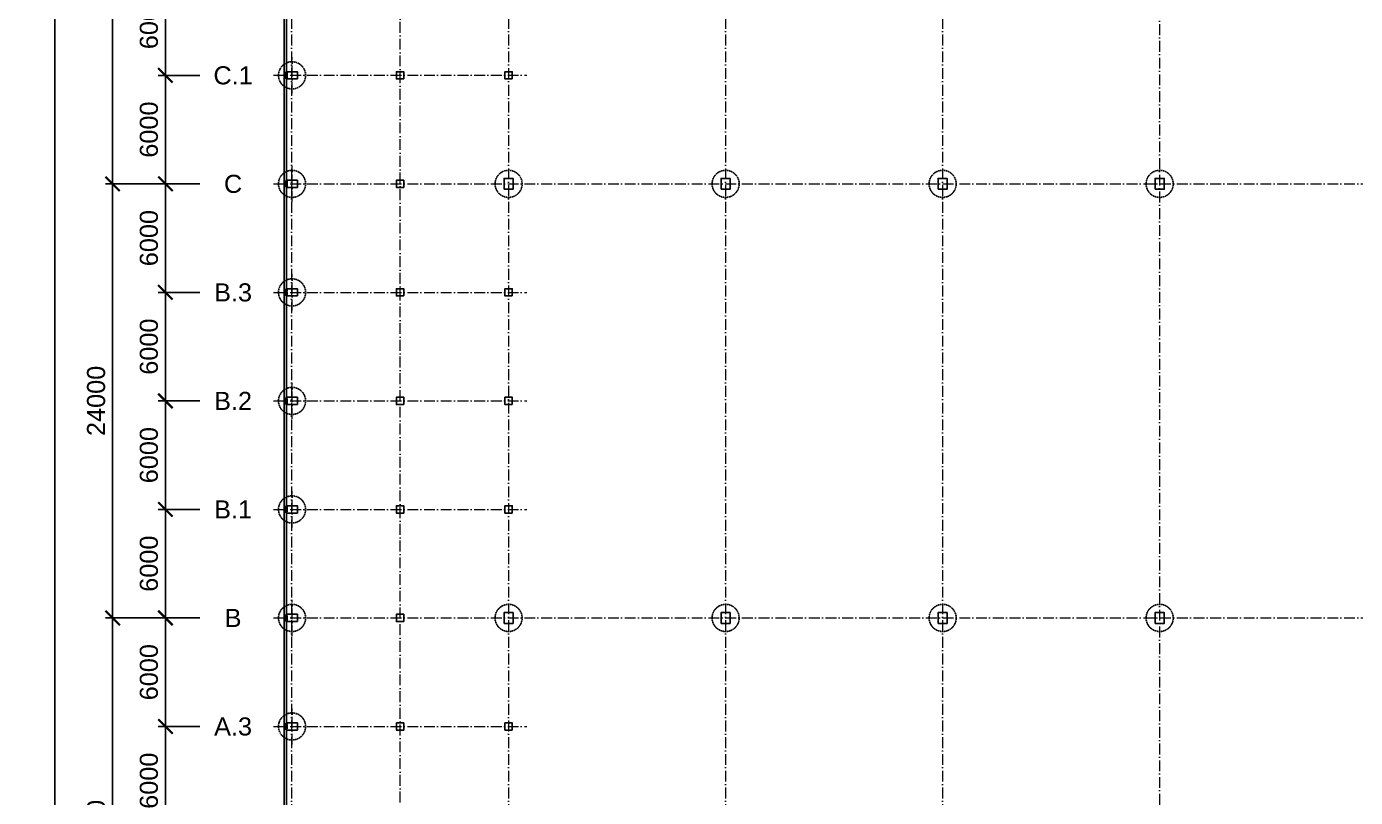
# Model space of a CAD drawing. Header units: millimetres. Extents: x 325046 to 1268204, y 1875583 to 2761998.
# Drawn here: x 691424 to 764904, y 2239326 to 2281945 of the extents above; entities that cross this region are included whole.
import ezdxf
from ezdxf.enums import TextEntityAlignment as Align

# ---------------------------------------------------------------- set-up
doc = ezdxf.new("R2010")
doc.units = ezdxf.units.MM
doc.header["$LTSCALE"] = 100
doc.header["$PDMODE"] = 65
for name, pattern in [('ACAD_ISO10W100', [18.5, 12, -3, 0.5, -3]), ('DASHDOT', [1, 0.5, -0.25, 0, -0.25]), ('DASHED', [0.75, 0.5, -0.25])]:
    doc.linetypes.add(name, pattern=pattern)
for name, color, linetype in [('005', 9, 'Continuous'), ('025', 1, 'Continuous'), ('035', 7, 'Continuous'), ('070', 6, 'Continuous'), ('KOTY', 2, 'Continuous'), ('Kóty osové', 5, 'Continuous')]:
    doc.layers.add(name, color=color, linetype=linetype)
doc.layers.add('Objekty - osy', color=5, linetype='ACAD_ISO10W100', lineweight=20)
doc.layers.add('Popis OS', color=7, linetype='Continuous', true_color=0xbd0a5d)
doc.layers.add('Příprava na dock', color=7, linetype='Continuous', true_color=0x616161)
doc.styles.add('ARIL-TENKÝ', font='arial.ttf')
doc.dimstyles.new('400', dxfattribs={"dimscale": 400, "dimtxt": 2.5, "dimasz": 2, "dimexe": 1, "dimexo": 12, "dimgap": 1, "dimtad": 1, "dimdec": 0, "dimzin": 0, "dimdsep": 46, "dimtxsty": 'ARIL-TENKÝ', "dimblk": 'ARCHTICK', "dimcen": 4, "dimdle": 1, "dimclrd": 256, "dimclre": 256, "dimclrt": 7, "dimadec": 0, "dimazin": 0, "dimtfac": 1, "dimtdec": 0, "dimtix": 1, "dimtofl": 0, "dimtmove": 0, "dimatfit": 0, "dimldrblk": 'OBLIQUE', "dimfxl": 1, "dimtolj": 1, "dimtzin": 0, "dimlwd": -1, "dimlwe": -1, "dimarcsym": 0})

# ---------------------------------------------------------------- blocks, each defined once
blk = doc.blocks.new('H1 PU')
at = {"layer": 'Příprava na dock', "linetype": 'DASHED', "ltscale": 1.5}
blk.add_circle((1537736, -4876565), 750, dxfattribs=at)
blk = doc.blocks.new('_ARCHTICK')
at = {"color": 0, "linetype": 'ByBlock', "const_width": 0.15}
blk.add_lwpolyline([(-0.5, -0.5), (0.5, 0.5)], dxfattribs=at)
blk = doc.blocks.new('*D1352')
at = {"layer": 'Defpoints', "color": 0, "transparency": 16777216}
for p in [(705804, 2285249), (699102, 2279249), (705804, 2279249)]:
    blk.add_point(p, dxfattribs=at)
at = {"layer": 'Kóty osové', "transparency": 16777216}
for p, q in [((701004, 2285249), (698702, 2285249)), ((699102, 2285649), (699102, 2278849)), ((701004, 2279249), (698702, 2279249))]:
    blk.add_line(p, q, dxfattribs=at)
at = {"layer": 'Kóty osové', "transparency": 16777216, "xscale": 800, "yscale": 800, "zscale": 800}
for p, rotation in [((699102, 2285249), 90), ((699102, 2279249), 270)]:
    blk.add_blockref('_ARCHTICK', p, dxfattribs=dict(at, rotation=rotation))
at = {"layer": 'Kóty osové', "color": 7, "transparency": 16777216, "insert": (698191, 2282249), "char_height": 1000, "attachment_point": 5, "rotation": 90, "style": 'ARIL-TENKÝ'}
blk.add_mtext('\\A1;6000', dxfattribs=at)
blk = doc.blocks.new('_Oblique')
at = {"color": 0, "lineweight": -2}
blk.add_line((-0.5, -0.5), (0.5, 0.5), dxfattribs=at)
blk = doc.blocks.new('*D1353')
at = {"layer": 'Defpoints', "color": 0, "transparency": 16777216}
for p in [(705804, 2279249), (699102, 2273249), (705804, 2273249)]:
    blk.add_point(p, dxfattribs=at)
at = {"layer": 'Kóty osové', "transparency": 16777216}
for p, q in [((699102, 2279649), (699102, 2272849)), ((701004, 2279249), (698702, 2279249)), ((701004, 2273249), (698702, 2273249))]:
    blk.add_line(p, q, dxfattribs=at)
at = {"layer": 'Kóty osové', "transparency": 16777216, "xscale": 800, "yscale": 800, "zscale": 800}
for p, rotation in [((699102, 2279249), 90), ((699102, 2273249), 270)]:
    blk.add_blockref('_ARCHTICK', p, dxfattribs=dict(at, rotation=rotation))
at = {"layer": 'Kóty osové', "color": 7, "transparency": 16777216, "insert": (698191, 2276249), "char_height": 1000, "attachment_point": 5, "rotation": 90, "style": 'ARIL-TENKÝ'}
blk.add_mtext('\\A1;6000', dxfattribs=at)
blk = doc.blocks.new('*D1354')
at = {"layer": 'Defpoints', "color": 0, "transparency": 16777216}
for p in [(705804, 2273249), (699102, 2267249), (705804, 2267249)]:
    blk.add_point(p, dxfattribs=at)
at = {"layer": 'Kóty osové', "transparency": 16777216}
for p, q in [((699102, 2273649), (699102, 2266849)), ((701004, 2273249), (698702, 2273249)), ((701004, 2267249), (698702, 2267249))]:
    blk.add_line(p, q, dxfattribs=at)
at = {"layer": 'Kóty osové', "transparency": 16777216, "xscale": 800, "yscale": 800, "zscale": 800}
for p, rotation in [((699102, 2273249), 90), ((699102, 2267249), 270)]:
    blk.add_blockref('_ARCHTICK', p, dxfattribs=dict(at, rotation=rotation))
at = {"layer": 'Kóty osové', "color": 7, "transparency": 16777216, "insert": (698191, 2270249), "char_height": 1000, "attachment_point": 5, "rotation": 90, "style": 'ARIL-TENKÝ'}
blk.add_mtext('\\A1;6000', dxfattribs=at)
blk = doc.blocks.new('*D1355')
at = {"layer": 'Defpoints', "color": 0, "transparency": 16777216}
for p in [(705804, 2267249), (699102, 2261249), (705804, 2261249)]:
    blk.add_point(p, dxfattribs=at)
at = {"layer": 'Kóty osové', "transparency": 16777216}
for p, q in [((699102, 2267649), (699102, 2260849)), ((701004, 2267249), (698702, 2267249)), ((701004, 2261249), (698702, 2261249))]:
    blk.add_line(p, q, dxfattribs=at)
at = {"layer": 'Kóty osové', "transparency": 16777216, "xscale": 800, "yscale": 800, "zscale": 800}
for p, rotation in [((699102, 2267249), 90), ((699102, 2261249), 270)]:
    blk.add_blockref('_ARCHTICK', p, dxfattribs=dict(at, rotation=rotation))
at = {"layer": 'Kóty osové', "color": 7, "transparency": 16777216, "insert": (698191, 2264249), "char_height": 1000, "attachment_point": 5, "rotation": 90, "style": 'ARIL-TENKÝ'}
blk.add_mtext('\\A1;6000', dxfattribs=at)
blk = doc.blocks.new('*D1356')
at = {"layer": 'Defpoints', "color": 0, "transparency": 16777216}
for p in [(705804, 2261249), (699102, 2255249), (705804, 2255249)]:
    blk.add_point(p, dxfattribs=at)
at = {"layer": 'Kóty osové', "transparency": 16777216}
for p, q in [((701004, 2261249), (698702, 2261249)), ((699102, 2261649), (699102, 2254849)), ((701004, 2255249), (698702, 2255249))]:
    blk.add_line(p, q, dxfattribs=at)
at = {"layer": 'Kóty osové', "transparency": 16777216, "xscale": 800, "yscale": 800, "zscale": 800}
for p, rotation in [((699102, 2261249), 90), ((699102, 2255249), 270)]:
    blk.add_blockref('_ARCHTICK', p, dxfattribs=dict(at, rotation=rotation))
at = {"layer": 'Kóty osové', "color": 7, "transparency": 16777216, "insert": (698191, 2258249), "char_height": 1000, "attachment_point": 5, "rotation": 90, "style": 'ARIL-TENKÝ'}
blk.add_mtext('\\A1;6000', dxfattribs=at)
blk = doc.blocks.new('*D1357')
at = {"layer": 'Defpoints', "color": 0, "transparency": 16777216}
for p in [(705804, 2255249), (699102, 2249249), (705804, 2249249)]:
    blk.add_point(p, dxfattribs=at)
at = {"layer": 'Kóty osové', "transparency": 16777216}
for p, q in [((701004, 2255249), (698702, 2255249)), ((699102, 2255649), (699102, 2248849)), ((701004, 2249249), (698702, 2249249))]:
    blk.add_line(p, q, dxfattribs=at)
at = {"layer": 'Kóty osové', "transparency": 16777216, "xscale": 800, "yscale": 800, "zscale": 800}
for p, rotation in [((699102, 2255249), 90), ((699102, 2249249), 270)]:
    blk.add_blockref('_ARCHTICK', p, dxfattribs=dict(at, rotation=rotation))
at = {"layer": 'Kóty osové', "color": 7, "transparency": 16777216, "insert": (698191, 2252249), "char_height": 1000, "attachment_point": 5, "rotation": 90, "style": 'ARIL-TENKÝ'}
blk.add_mtext('\\A1;6000', dxfattribs=at)
blk = doc.blocks.new('*D1361')
at = {"layer": 'Defpoints', "color": 0, "transparency": 16777216}
for p in [(705684, 2297249), (696183, 2273249), (705684, 2273249)]:
    blk.add_point(p, dxfattribs=at)
at = {"layer": 'Kóty osové', "transparency": 16777216}
for p, q in [((700884, 2297249), (695783, 2297249)), ((696183, 2297649), (696183, 2272849)), ((700884, 2273249), (695783, 2273249))]:
    blk.add_line(p, q, dxfattribs=at)
at = {"layer": 'Kóty osové', "transparency": 16777216, "xscale": 800, "yscale": 800, "zscale": 800}
for p, rotation in [((696183, 2297249), 90), ((696183, 2273249), 270)]:
    blk.add_blockref('_ARCHTICK', p, dxfattribs=dict(at, rotation=rotation))
at = {"layer": 'Kóty osové', "color": 7, "transparency": 16777216, "insert": (695272, 2285249), "char_height": 1000, "attachment_point": 5, "rotation": 90, "style": 'ARIL-TENKÝ'}
blk.add_mtext('\\A1;24000', dxfattribs=at)
blk = doc.blocks.new('*D1362')
at = {"layer": 'Defpoints', "color": 0, "transparency": 16777216}
for p in [(705684, 2273249), (696183, 2249249), (705804, 2249249)]:
    blk.add_point(p, dxfattribs=at)
at = {"layer": 'Kóty osové', "transparency": 16777216}
for p, q in [((696183, 2273649), (696183, 2248849)), ((700884, 2273249), (695783, 2273249)), ((701004, 2249249), (695783, 2249249))]:
    blk.add_line(p, q, dxfattribs=at)
at = {"layer": 'Kóty osové', "transparency": 16777216, "xscale": 800, "yscale": 800, "zscale": 800}
for p, rotation in [((696183, 2273249), 90), ((696183, 2249249), 270)]:
    blk.add_blockref('_ARCHTICK', p, dxfattribs=dict(at, rotation=rotation))
at = {"layer": 'Kóty osové', "color": 7, "transparency": 16777216, "insert": (695272, 2261249), "char_height": 1000, "attachment_point": 5, "rotation": 90, "style": 'ARIL-TENKÝ'}
blk.add_mtext('\\A1;24000', dxfattribs=at)
blk = doc.blocks.new('*D1363')
at = {"layer": 'Defpoints', "color": 0, "transparency": 16777216}
for p in [(705804, 2249249), (696183, 2225249), (705684, 2225249)]:
    blk.add_point(p, dxfattribs=at)
at = {"layer": 'Kóty osové', "transparency": 16777216}
for p, q in [((701004, 2249249), (695783, 2249249)), ((696183, 2249649), (696183, 2224849)), ((700884, 2225249), (695783, 2225249))]:
    blk.add_line(p, q, dxfattribs=at)
at = {"layer": 'Kóty osové', "transparency": 16777216, "xscale": 800, "yscale": 800, "zscale": 800}
for p, rotation in [((696183, 2249249), 90), ((696183, 2225249), 270)]:
    blk.add_blockref('_ARCHTICK', p, dxfattribs=dict(at, rotation=rotation))
at = {"layer": 'Kóty osové', "color": 7, "transparency": 16777216, "insert": (695272, 2237249), "char_height": 1000, "attachment_point": 5, "rotation": 90, "style": 'ARIL-TENKÝ'}
blk.add_mtext('\\A1;24000', dxfattribs=at)
blk = doc.blocks.new('*D1466')
at = {"layer": 'Defpoints', "color": 0, "transparency": 16777216}
for p in [(705804, 2249249), (699102, 2243249), (705804, 2243249)]:
    blk.add_point(p, dxfattribs=at)
at = {"layer": 'Kóty osové', "transparency": 16777216}
for p, q in [((701004, 2249249), (698702, 2249249)), ((699102, 2249649), (699102, 2242849)), ((701004, 2243249), (698702, 2243249))]:
    blk.add_line(p, q, dxfattribs=at)
at = {"layer": 'Kóty osové', "transparency": 16777216, "xscale": 800, "yscale": 800, "zscale": 800}
for p, rotation in [((699102, 2249249), 90), ((699102, 2243249), 270)]:
    blk.add_blockref('_ARCHTICK', p, dxfattribs=dict(at, rotation=rotation))
at = {"layer": 'Kóty osové', "color": 7, "transparency": 16777216, "insert": (698191, 2246249), "char_height": 1000, "attachment_point": 5, "rotation": 90, "style": 'ARIL-TENKÝ'}
blk.add_mtext('\\A1;6000', dxfattribs=at)
blk = doc.blocks.new('*D1470')
at = {"layer": 'Defpoints', "color": 0, "transparency": 16777216}
for p in [(705804, 2243249), (699102, 2237249), (705804, 2237249)]:
    blk.add_point(p, dxfattribs=at)
at = {"layer": 'Kóty osové', "transparency": 16777216}
for p, q in [((699102, 2243649), (699102, 2236849)), ((701004, 2243249), (698702, 2243249)), ((701004, 2237249), (698702, 2237249))]:
    blk.add_line(p, q, dxfattribs=at)
at = {"layer": 'Kóty osové', "transparency": 16777216, "xscale": 800, "yscale": 800, "zscale": 800}
for p, rotation in [((699102, 2243249), 90), ((699102, 2237249), 270)]:
    blk.add_blockref('_ARCHTICK', p, dxfattribs=dict(at, rotation=rotation))
at = {"layer": 'Kóty osové', "color": 7, "transparency": 16777216, "insert": (698191, 2240249), "char_height": 1000, "attachment_point": 5, "rotation": 90, "style": 'ARIL-TENKÝ'}
blk.add_mtext('\\A1;6000', dxfattribs=at)
blk = doc.blocks.new('ZN9.1 PU')
at = {"layer": '005'}
h = blk.add_hatch(dxfattribs=at)
h.set_pattern_fill('ANSI31', color=256, scale=250, angle=180)
h.set_pattern_definition([(135, (757091.102, -954228.766), (22.09708691, 22.09708691), [])])
edge = h.paths.add_edge_path()
edge.add_line((1041059, -5556777), (1041169, -5556777))
edge.add_line((1041169, -5556777), (1041169, -5556657))
edge.add_line((1041169, -5556657), (1041049, -5556657))
edge.add_line((1041049, -5556657), (1041049, -5556777))
h = blk.add_hatch(dxfattribs=at)
h.set_pattern_fill('ANSI31', color=256, scale=250, angle=180)
h.set_pattern_definition([(225, (757091.102, -10165044.788), (22.09708691, -22.09708691), [])])
edge = h.paths.add_edge_path()
edge.add_line((1041059, -5562497), (1041169, -5562497))
edge.add_line((1041169, -5562497), (1041169, -5562617))
edge.add_line((1041169, -5562617), (1041049, -5562617))
edge.add_line((1041049, -5562617), (1041049, -5562497))
at = {"layer": '005', "linetype": 'DASHDOT'}
for points in [[(1040999, -5556717), (1041219, -5556717)], [(1041109, -5556827), (1041109, -5556607)], [(1040999, -5562557), (1041219, -5562557)], [(1041109, -5562447), (1041109, -5562667)]]:
    blk.add_lwpolyline(points, dxfattribs=at)
at = {"layer": '025'}
for points in [[(1041049, -5556777), (1041169, -5556777), (1041169, -5556657), (1041049, -5556657), (1041049, -5556777)], [(1041049, -5562497), (1041169, -5562497), (1041169, -5562617), (1041049, -5562617), (1041049, -5562497)]]:
    blk.add_lwpolyline(points, dxfattribs=at)
at = {"layer": '035', "ltscale": 0.5}
blk.add_lwpolyline([(1041039, -5562627), (1041039, -5556647), (1041179, -5556647), (1041179, -5562627)], close=True, dxfattribs=at)
at = {"layer": '035'}
for points in [[(1041039, -5556787), (1041179, -5556787), (1041179, -5556647), (1041039, -5556647)], [(1041039, -5562487), (1041179, -5562487), (1041179, -5562627), (1041039, -5562627)]]:
    blk.add_lwpolyline(points, close=True, dxfattribs=at)
for points in [[(1041049, -5556777), (1041039, -5556777)], [(1041049, -5556777), (1041039, -5556777)], [(1041169, -5556777), (1041179, -5556777)], [(1041169, -5556777), (1041179, -5556777)], [(1041049, -5562497), (1041039, -5562497)], [(1041049, -5562497), (1041039, -5562497)], [(1041169, -5562497), (1041179, -5562497)], [(1041169, -5562497), (1041179, -5562497)]]:
    blk.add_lwpolyline(points, dxfattribs=at)
blk = doc.blocks.new('*D1564')
at = {"layer": 'Defpoints', "color": 0, "transparency": 16777216}
for p in [(692991, 2345719), (705684, 2345719), (705684, 2224779)]:
    blk.add_point(p, dxfattribs=at)
at = {"layer": 'Kóty osové', "transparency": 16777216}
for p, q in [((700884, 2345719), (692591, 2345719)), ((692991, 2224379), (692991, 2346119)), ((700884, 2224779), (692591, 2224779))]:
    blk.add_line(p, q, dxfattribs=at)
at = {"layer": 'Kóty osové', "transparency": 16777216, "xscale": 800, "yscale": 800, "zscale": 800}
for p, rotation in [((692991, 2345719), 90), ((692991, 2224779), 270)]:
    blk.add_blockref('_ARCHTICK', p, dxfattribs=dict(at, rotation=rotation))
at = {"layer": 'Kóty osové', "color": 7, "transparency": 16777216, "insert": (692080, 2285249), "char_height": 1000, "attachment_point": 5, "rotation": 90, "style": 'ARIL-TENKÝ'}
blk.add_mtext('\\A1;120940', dxfattribs=at)

msp = doc.modelspace()

# ---------------------------------------------------------------- linework, layer by layer
at = {"layer": '025', "linetype": 'DASHED', "ltscale": 0.8}
for points in [[(705831.7, 2279389.1), (705823.7, 2279389.1), (705823.7, 2279109.1), (705831.7, 2279109.1)], [(705831.7, 2279109.1), (705823.7, 2279109.1), (705823.7, 2279389.1), (705831.7, 2279389.1)], [(705831.7, 2279389.1), (705823.7, 2279389.1), (705823.7, 2279109.1), (705831.7, 2279109.1)], [(705831.7, 2279109.1), (705823.7, 2279109.1), (705823.7, 2279389.1), (705831.7, 2279389.1)], [(705831.7, 2273389.1), (705823.7, 2273389.1), (705823.7, 2273109.1), (705831.7, 2273109.1)], [(705831.7, 2273109.1), (705823.7, 2273109.1), (705823.7, 2273389.1), (705831.7, 2273389.1)], [(705831.7, 2273389.1), (705823.7, 2273389.1), (705823.7, 2273109.1), (705831.7, 2273109.1)], [(705831.7, 2273109.1), (705823.7, 2273109.1), (705823.7, 2273389.1), (705831.7, 2273389.1)], [(705831.7, 2267389.1), (705823.7, 2267389.1), (705823.7, 2267109.1), (705831.7, 2267109.1)], [(705831.7, 2267109.1), (705823.7, 2267109.1), (705823.7, 2267389.1), (705831.7, 2267389.1)], [(705831.7, 2267389.1), (705823.7, 2267389.1), (705823.7, 2267109.1), (705831.7, 2267109.1)], [(705831.7, 2267109.1), (705823.7, 2267109.1), (705823.7, 2267389.1), (705831.7, 2267389.1)], [(705831.7, 2261389.1), (705823.7, 2261389.1), (705823.7, 2261109.1), (705831.7, 2261109.1)], [(705831.7, 2261109.1), (705823.7, 2261109.1), (705823.7, 2261389.1), (705831.7, 2261389.1)], [(705831.7, 2261389.1), (705823.7, 2261389.1), (705823.7, 2261109.1), (705831.7, 2261109.1)], [(705831.7, 2261109.1), (705823.7, 2261109.1), (705823.7, 2261389.1), (705831.7, 2261389.1)], [(705831.7, 2255389.1), (705823.7, 2255389.1), (705823.7, 2255109.1), (705831.7, 2255109.1)], [(705831.7, 2255109.1), (705823.7, 2255109.1), (705823.7, 2255389.1), (705831.7, 2255389.1)], [(705831.7, 2255389.1), (705823.7, 2255389.1), (705823.7, 2255109.1), (705831.7, 2255109.1)], [(705831.7, 2255109.1), (705823.7, 2255109.1), (705823.7, 2255389.1), (705831.7, 2255389.1)], [(705831.7, 2249389.1), (705823.7, 2249389.1), (705823.7, 2249109.1), (705831.7, 2249109.1)], [(705831.7, 2249109.1), (705823.7, 2249109.1), (705823.7, 2249389.1), (705831.7, 2249389.1)], [(705831.7, 2249389.1), (705823.7, 2249389.1), (705823.7, 2249109.1), (705831.7, 2249109.1)], [(705831.7, 2249109.1), (705823.7, 2249109.1), (705823.7, 2249389.1), (705831.7, 2249389.1)], [(705831.7, 2243389.1), (705823.7, 2243389.1), (705823.7, 2243109.1), (705831.7, 2243109.1)], [(705831.7, 2243109.1), (705823.7, 2243109.1), (705823.7, 2243389.1), (705831.7, 2243389.1)], [(705831.7, 2243389.1), (705823.7, 2243389.1), (705823.7, 2243109.1), (705831.7, 2243109.1)], [(705831.7, 2243109.1), (705823.7, 2243109.1), (705823.7, 2243389.1), (705831.7, 2243389.1)]]:
    msp.add_lwpolyline(points, close=True, dxfattribs=at)
at = {"layer": '035', "linetype": 'DASHED', "ltscale": 0.8}
for points in [[(705803.7, 2279099.1), (705823.7, 2279109.1), (705823.7, 2279389.1), (705803.7, 2279399.1)], [(705803.7, 2279399.1), (705823.7, 2279389.1), (705823.7, 2279109.1), (705803.7, 2279099.1)], [(705803.7, 2279099.1), (705823.7, 2279109.1), (705823.7, 2279389.1), (705803.7, 2279399.1)], [(705803.7, 2279399.1), (705823.7, 2279389.1), (705823.7, 2279109.1), (705803.7, 2279099.1)], [(705803.7, 2273099.1), (705823.7, 2273109.1), (705823.7, 2273389.1), (705803.7, 2273399.1)], [(705803.7, 2273399.1), (705823.7, 2273389.1), (705823.7, 2273109.1), (705803.7, 2273099.1)], [(705803.7, 2273099.1), (705823.7, 2273109.1), (705823.7, 2273389.1), (705803.7, 2273399.1)], [(705803.7, 2273399.1), (705823.7, 2273389.1), (705823.7, 2273109.1), (705803.7, 2273099.1)], [(705803.7, 2267099.1), (705823.7, 2267109.1), (705823.7, 2267389.1), (705803.7, 2267399.1)], [(705803.7, 2267399.1), (705823.7, 2267389.1), (705823.7, 2267109.1), (705803.7, 2267099.1)], [(705803.7, 2267099.1), (705823.7, 2267109.1), (705823.7, 2267389.1), (705803.7, 2267399.1)], [(705803.7, 2267399.1), (705823.7, 2267389.1), (705823.7, 2267109.1), (705803.7, 2267099.1)], [(705803.7, 2261099.1), (705823.7, 2261109.1), (705823.7, 2261389.1), (705803.7, 2261399.1)], [(705803.7, 2261399.1), (705823.7, 2261389.1), (705823.7, 2261109.1), (705803.7, 2261099.1)], [(705803.7, 2261099.1), (705823.7, 2261109.1), (705823.7, 2261389.1), (705803.7, 2261399.1)], [(705803.7, 2261399.1), (705823.7, 2261389.1), (705823.7, 2261109.1), (705803.7, 2261099.1)], [(705803.7, 2255099.1), (705823.7, 2255109.1), (705823.7, 2255389.1), (705803.7, 2255399.1)], [(705803.7, 2255399.1), (705823.7, 2255389.1), (705823.7, 2255109.1), (705803.7, 2255099.1)], [(705803.7, 2255099.1), (705823.7, 2255109.1), (705823.7, 2255389.1), (705803.7, 2255399.1)], [(705803.7, 2255399.1), (705823.7, 2255389.1), (705823.7, 2255109.1), (705803.7, 2255099.1)], [(705803.7, 2249099.1), (705823.7, 2249109.1), (705823.7, 2249389.1), (705803.7, 2249399.1)], [(705803.7, 2249399.1), (705823.7, 2249389.1), (705823.7, 2249109.1), (705803.7, 2249099.1)], [(705803.7, 2249099.1), (705823.7, 2249109.1), (705823.7, 2249389.1), (705803.7, 2249399.1)], [(705803.7, 2249399.1), (705823.7, 2249389.1), (705823.7, 2249109.1), (705803.7, 2249099.1)], [(705803.7, 2243099.1), (705823.7, 2243109.1), (705823.7, 2243389.1), (705803.7, 2243399.1)], [(705803.7, 2243399.1), (705823.7, 2243389.1), (705823.7, 2243109.1), (705803.7, 2243099.1)], [(705803.7, 2243099.1), (705823.7, 2243109.1), (705823.7, 2243389.1), (705803.7, 2243399.1)], [(705803.7, 2243399.1), (705823.7, 2243389.1), (705823.7, 2243109.1), (705803.7, 2243099.1)]]:
    msp.add_lwpolyline(points, dxfattribs=at)
at = {"layer": '070', "ltscale": 0.5}
for points in [[(706403.7, 2279049.1), (706403.7, 2279449.1), (705803.7, 2279449.1), (705803.7, 2279049.1)], [(712278.7, 2279049.1), (711878.7, 2279049.1), (711878.7, 2279449.1), (712278.7, 2279449.1)], [(718278.7, 2279049.1), (717878.7, 2279049.1), (717878.7, 2279449.1), (718278.7, 2279449.1)], [(717828.7, 2272949.1), (718328.7, 2272949.1), (718328.7, 2273549.1), (717828.7, 2273549.1)], [(729828.7, 2272949.1), (730328.7, 2272949.1), (730328.7, 2273549.1), (729828.7, 2273549.1)], [(741828.7, 2272949.1), (742328.7, 2272949.1), (742328.7, 2273549.1), (741828.7, 2273549.1)], [(753828.7, 2272949.1), (754328.7, 2272949.1), (754328.7, 2273549.1), (753828.7, 2273549.1)], [(706403.7, 2273049.1), (706403.7, 2273449.1), (705803.7, 2273449.1), (705803.7, 2273049.1)], [(712278.7, 2273049.1), (711878.7, 2273049.1), (711878.7, 2273449.1), (712278.7, 2273449.1)], [(706403.7, 2267049.1), (706403.7, 2267449.1), (705803.7, 2267449.1), (705803.7, 2267049.1)], [(712278.7, 2267049.1), (711878.7, 2267049.1), (711878.7, 2267449.1), (712278.7, 2267449.1)], [(718278.7, 2267049.1), (717878.7, 2267049.1), (717878.7, 2267449.1), (718278.7, 2267449.1)], [(706403.7, 2261049.1), (706403.7, 2261449.1), (705803.7, 2261449.1), (705803.7, 2261049.1)], [(712278.7, 2261049.1), (711878.7, 2261049.1), (711878.7, 2261449.1), (712278.7, 2261449.1)], [(718278.7, 2261049.1), (717878.7, 2261049.1), (717878.7, 2261449.1), (718278.7, 2261449.1)], [(706403.7, 2255049.1), (706403.7, 2255449.1), (705803.7, 2255449.1), (705803.7, 2255049.1)], [(712278.7, 2255049.1), (711878.7, 2255049.1), (711878.7, 2255449.1), (712278.7, 2255449.1)], [(718278.7, 2255049.1), (717878.7, 2255049.1), (717878.7, 2255449.1), (718278.7, 2255449.1)], [(706403.7, 2249049.1), (706403.7, 2249449.1), (705803.7, 2249449.1), (705803.7, 2249049.1)], [(712278.7, 2249049.1), (711878.7, 2249049.1), (711878.7, 2249449.1), (712278.7, 2249449.1)], [(717828.7, 2248949.1), (718328.7, 2248949.1), (718328.7, 2249549.1), (717828.7, 2249549.1)], [(729828.7, 2248949.1), (730328.7, 2248949.1), (730328.7, 2249549.1), (729828.7, 2249549.1)], [(741828.7, 2248949.1), (742328.7, 2248949.1), (742328.7, 2249549.1), (741828.7, 2249549.1)], [(753828.7, 2248949.1), (754328.7, 2248949.1), (754328.7, 2249549.1), (753828.7, 2249549.1)], [(706403.7, 2243049.1), (706403.7, 2243449.1), (705803.7, 2243449.1), (705803.7, 2243049.1)], [(712278.7, 2243049.1), (711878.7, 2243049.1), (711878.7, 2243449.1), (712278.7, 2243449.1)], [(718278.7, 2243049.1), (717878.7, 2243049.1), (717878.7, 2243449.1), (718278.7, 2243449.1)]]:
    msp.add_lwpolyline(points, close=True, dxfattribs=at)
at = {"layer": 'Objekty - osy', "ltscale": 0.5}
for points in [[(754078.7, 2366249.1), (754078.7, 2224249.1)], [(706078.7, 2346249.1), (706078.7, 2224249.1)], [(718078.7, 2346249.1), (718078.7, 2224249.1)], [(730078.7, 2346249.1), (730078.7, 2224249.1)], [(742078.7, 2346249.1), (742078.7, 2224249.1)], [(712078.7, 2224249.1), (712078.7, 2322249.1)], [(706103.7, 2278249.1), (706103.7, 2280249.1)], [(705078.7, 2279249.1), (719078.7, 2279249.1)], [(706103.7, 2272249.1), (706103.7, 2274249.1)], [(705078.7, 2273249.1), (1019078.7, 2273249.1)], [(706103.7, 2266249.1), (706103.7, 2268249.1)], [(705078.7, 2267249.1), (719078.7, 2267249.1)], [(706103.7, 2260249.1), (706103.7, 2262249.1)], [(705078.7, 2261249.1), (719078.7, 2261249.1)], [(706103.7, 2254249.1), (706103.7, 2256249.1)], [(705078.7, 2255249.1), (719078.7, 2255249.1)], [(706103.7, 2248249.1), (706103.7, 2250249.1)], [(705078.7, 2249249.1), (1019078.7, 2249249.1)], [(706103.7, 2242249.1), (706103.7, 2244249.1)], [(705078.7, 2243249.1), (719078.7, 2243249.1)]]:
    msp.add_lwpolyline(points, dxfattribs=at)

# ---------------------------------------------------------------- block references
at = {"layer": '005', "xscale": -1}
for p, rotation in [((-4170461.3, 3816985), 89.99999999999984), ((-4170461.3, 3810985), 89.99999999999984), ((-4158486.3, 3810985), 89.99999999999993), ((-4146486.3, 3810985), 89.99999999999993), ((-4134486.3, 3810985), 89.99999999999993), ((-4122486.3, 3810985), 89.99999999999993), ((-4170461.3, 3804985), 89.99999999999984), ((-4170461.3, 3798985), 89.99999999999984), ((-4170461.3, 3792985), 89.99999999999984), ((-4170461.3, 3786985), 89.99999999999984), ((-4158486.3, 3786985), 89.99999999999993), ((-4146486.3, 3786985), 89.99999999999993), ((-4134486.3, 3786985), 89.99999999999993), ((-4122486.3, 3786985), 89.99999999999993), ((-4170461.3, 3780985), 89.99999999999984)]:
    msp.add_blockref('H1 PU', p, dxfattribs=dict(at, rotation=rotation))
at = {"layer": 'KOTY'}
for p in [(-335375.2, 7841885.9), (-335375.2, 7835885.9), (-335375.2, 7829885.9), (-335375.2, 7823885.9), (-335375.2, 7817885.9), (-335375.2, 7811885.9), (-335375.2, 7805885.9), (-335375.2, 7799885.9)]:
    msp.add_blockref('ZN9.1 PU', p, dxfattribs=at)

# ---------------------------------------------------------------- texts
at = {"layer": 'Popis OS', "linetype": 'ByBlock', "style": 'ARIL-TENKÝ'}
for s, p in [('C.1', (702842.9, 2279249.1)), ('C', (702842.9, 2273249.1)), ('B.3', (702842.9, 2267249.1)), ('B.2', (702842.9, 2261249.1)), ('B.1', (702842.9, 2255249.1)), ('B', (702842.9, 2249249.1)), ('A.3', (702842.9, 2243249.1))]:
    msp.add_text(s, height=1000, dxfattribs=at).set_placement(p, align=Align.MIDDLE_CENTER)

# ---------------------------------------------------------------- dimensions: what is measured, and where the dimension line sits
at = {"layer": 'Kóty osové'}
dim = msp.add_linear_dim(base=(692991, 2345719.1), p1=(705683.7, 2224779.1), p2=(705683.7, 2345719.1), angle=90, dimstyle='400', dxfattribs=at)
dim.commit()
dim.dimension.update_dxf_attribs({"geometry": '*D1564', "text_midpoint": (692080.4, 2285249.1)})
for base, p1, p2, picture, middle in [((696182.8, 2273249.1), (705683.7, 2297249.1), (705683.7, 2273249.1), '*D1361', (695272.2, 2285249.1)), ((699101.6, 2279249.1), (705803.7, 2285249.1), (705803.7, 2279249.1), '*D1352', (698191, 2282249.1)), ((699101.6, 2273249.1), (705803.7, 2279249.1), (705803.7, 2273249.1), '*D1353', (698191, 2276249.1)), ((696182.8, 2249249.1), (705683.7, 2273249.1), (705803.7, 2249249.1), '*D1362', (695272.2, 2261249.1)), ((699101.6, 2267249.1), (705803.7, 2273249.1), (705803.7, 2267249.1), '*D1354', (698191, 2270249.1)), ((699101.6, 2261249.1), (705803.7, 2267249.1), (705803.7, 2261249.1), '*D1355', (698191, 2264249.1)), ((699101.6, 2255249.1), (705803.7, 2261249.1), (705803.7, 2255249.1), '*D1356', (698191, 2258249.1)), ((699101.6, 2249249.1), (705803.7, 2255249.1), (705803.7, 2249249.1), '*D1357', (698191, 2252249.1)), ((696182.8, 2225249.1), (705803.7, 2249249.1), (705683.7, 2225249.1), '*D1363', (695272.2, 2237249.1)), ((699101.6, 2243249.1), (705803.7, 2249249.1), (705803.7, 2243249.1), '*D1466', (698191, 2246249.1)), ((699101.6, 2237249.1), (705803.7, 2243249.1), (705803.7, 2237249.1), '*D1470', (698191, 2240249.1))]:
    dim = msp.add_linear_dim(base=base, p1=p1, p2=p2, angle=90, dimstyle='400', override={"dimtmove": 1}, dxfattribs=at)
    dim.commit()
    dim.dimension.update_dxf_attribs({"geometry": picture, "text_midpoint": middle})

doc.saveas('drawing.dxf')
